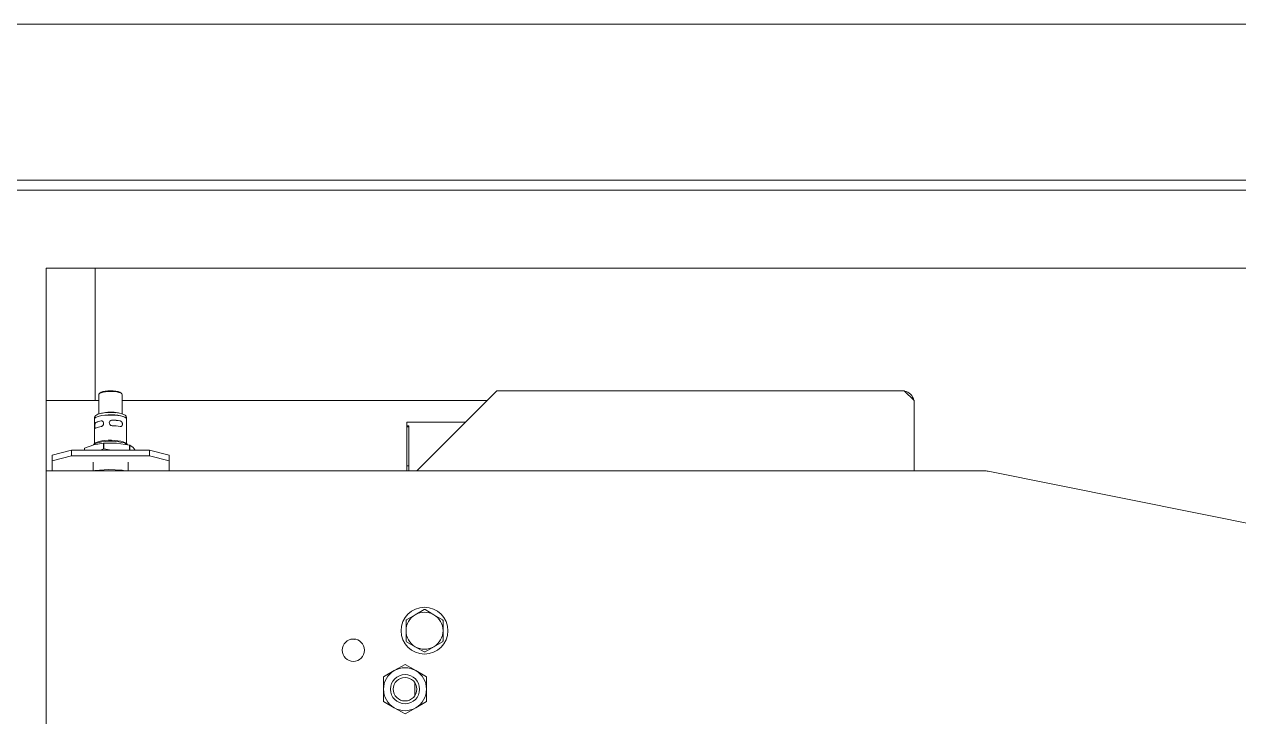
# Model space of a CAD drawing. Header units: millimetres. Extents: x 12318 to 17800, y 6541 to 10165.
# Drawn here: x 13196.14 to 13241.14, y 7377.16 to 7402.82 of the extents above; entities that cross this region are included whole.
import ezdxf

# ---------------------------------------------------------------- set-up
doc = ezdxf.new("R2010")
doc.units = ezdxf.units.MM
doc.layers.add('Equipment', color=123, linetype='Continuous')

# ---------------------------------------------------------------- blocks, each defined once
blk = doc.blocks.new('A$Cbe2ee938')
at = {"layer": 'Equipment', "linetype": 'Continuous', "lineweight": 15}
for p, q in [((-4009.31, 1811.02), (-1869.31, 1811.02)), ((-3959.31, 1731.02), (-1919.31, 1731.02)), ((-1929.31, 1726.02), (-2936.74, 1726.02)), ((-1969.31, 1686.02), (-2896.74, 1686.02)), ((-2896.74, 1686.02), (-2896.74, 806.02)), ((-2871.64, 1618.02), (-2871.64, 1686.02)), ((-2869.76, 1621.35), (-2869.8, 1621.18)), ((-2869.8, 1621.18), (-2869.8, 1611.21)), ((-2869.4, 1621.73), (-2869.76, 1621.35)), ((-2869.1, 1622.04), (-2869.58, 1621.59)), ((-2868.69, 1622.08), (-2869.4, 1621.73)), ((-2868.56, 1622.37), (-2869.1, 1622.04)), ((-2867.67, 1622.36), (-2868.69, 1622.08)), ((-2867.69, 1622.67), (-2868.56, 1622.37)), ((-2866.55, 1622.89), (-2867.69, 1622.67)), ((-2866.41, 1622.57), (-2867.67, 1622.36)), ((-2865.23, 1623.03), (-2866.55, 1622.89)), ((-2864.99, 1622.7), (-2866.41, 1622.57)), ((-2863.8, 1623.08), (-2865.23, 1623.03)), ((-2863.49, 1622.73), (-2864.99, 1622.7)), ((-2862.38, 1623.03), (-2863.8, 1623.08)), ((-2862.01, 1622.66), (-2863.49, 1622.73)), ((-2861.05, 1622.89), (-2862.38, 1623.03)), ((-2860.64, 1622.5), (-2862.01, 1622.66)), ((-2859.91, 1622.67), (-2861.05, 1622.89)), ((-2859.47, 1622.25), (-2860.64, 1622.5)), ((-2859.04, 1622.37), (-2859.91, 1622.67)), ((-2858.57, 1621.94), (-2859.47, 1622.25)), ((-2858.5, 1622.04), (-2859.04, 1622.37)), ((-2858.01, 1621.58), (-2858.57, 1621.94)), ((-2858.02, 1621.59), (-2858.5, 1622.04)), ((-2857.8, 1621.19), (-2858.01, 1621.58)), ((-2857.8, 1621.18), (-2857.8, 1621.19)), ((-2857.8, 1611.2), (-2857.8, 1621.18)), ((-2665.81, 1623.02), (-2706.81, 1582.02)), ((-2456.81, 1623.02), (-2665.81, 1623.02)), ((-2451.81, 1618.02), (-2456.81, 1623.02)), ((-2896.74, 1618.02), (-2869.8, 1618.02)), ((-2857.8, 1618.02), (-2670.81, 1618.02)), ((-2451.81, 1582.02), (-2451.81, 1618.02)), ((-2872.05, 1609.1), (-2872.05, 1608.62)), ((-2871.95, 1608.95), (-2872.05, 1608.57)), ((-2871.95, 1608.86), (-2872.05, 1608.52)), ((-2872.05, 1608.52), (-2872.05, 1595.87)), ((-2871.8, 1609.93), (-2872.02, 1609.39)), ((-2872.02, 1609.39), (-2872.02, 1609.13)), ((-2871.5, 1609.38), (-2871.95, 1608.95)), ((-2871.5, 1609.29), (-2871.95, 1608.86)), ((-2871.41, 1610.39), (-2871.8, 1609.93)), ((-2871.41, 1609.38), (-2871.7, 1609.14)), ((-2871.43, 1606.72), (-2871.55, 1606.58)), ((-2871.55, 1606.59), (-2871.53, 1606.62)), ((-2871.53, 1606.62), (-2871.51, 1606.65)), ((-2871.51, 1606.65), (-2871.42, 1606.74)), ((-2870.72, 1609.78), (-2871.5, 1609.38)), ((-2870.72, 1609.69), (-2871.5, 1609.29)), ((-2871.4, 1606.74), (-2871.43, 1606.72)), ((-2871.42, 1606.74), (-2871.4, 1606.75)), ((-2870.9, 1610.75), (-2871.41, 1610.39)), ((-2870.64, 1609.77), (-2871.41, 1609.38)), ((-2871.39, 1606.74), (-2871.4, 1606.74)), ((-2870.3, 1611.04), (-2870.9, 1610.75)), ((-2869.64, 1610.13), (-2870.72, 1609.78)), ((-2869.64, 1610.03), (-2870.72, 1609.69)), ((-2869.56, 1610.11), (-2870.64, 1609.77)), ((-2869.59, 1611.28), (-2870.3, 1611.04)), ((-2868.29, 1610.41), (-2869.64, 1610.13)), ((-2868.29, 1610.31), (-2869.64, 1610.03)), ((-2868.79, 1611.49), (-2869.59, 1611.28)), ((-2868.24, 1610.39), (-2869.56, 1610.11)), ((-2867.91, 1611.66), (-2868.79, 1611.49)), ((-2868.41, 1607.66), (-2868.63, 1607.64)), ((-2868.63, 1607.65), (-2868.62, 1607.65)), ((-2868.62, 1607.65), (-2868.55, 1607.66)), ((-2868.55, 1607.66), (-2868.48, 1607.66)), ((-2868.48, 1607.66), (-2868.45, 1607.66)), ((-2868.45, 1607.66), (-2868.39, 1607.66)), ((-2868.01, 1607.56), (-2868.41, 1607.66)), ((-2868.39, 1607.66), (-2868.32, 1607.65)), ((-2868.32, 1607.65), (-2868.26, 1607.64)), ((-2866.76, 1610.61), (-2868.29, 1610.41)), ((-2866.76, 1610.52), (-2868.29, 1610.31)), ((-2868.26, 1607.64), (-2868.23, 1607.64)), ((-2866.72, 1610.59), (-2868.24, 1610.39)), ((-2868.23, 1607.64), (-2868.16, 1607.62)), ((-2868.16, 1607.62), (-2868.1, 1607.6)), ((-2868.1, 1607.6), (-2868.04, 1607.57)), ((-2868.04, 1607.57), (-2867.98, 1607.54)), ((-2867.98, 1607.54), (-2867.92, 1607.51)), ((-2867.92, 1607.51), (-2867.86, 1607.47)), ((-2867.16, 1611.77), (-2867.91, 1611.66)), ((-2867.86, 1607.47), (-2867.81, 1607.43)), ((-2867.81, 1607.43), (-2867.78, 1607.41)), ((-2867.78, 1607.41), (-2867.73, 1607.37)), ((-2867.73, 1607.37), (-2867.55, 1607.15)), ((-2867.55, 1607.15), (-2867.38, 1606.72)), ((-2867.38, 1606.72), (-2867.35, 1606.24)), ((-2865.09, 1610.73), (-2866.76, 1610.61)), ((-2865.09, 1610.63), (-2866.76, 1610.52)), ((-2865.08, 1610.7), (-2866.72, 1610.59)), ((-2863.37, 1610.75), (-2865.09, 1610.73)), ((-2863.37, 1610.65), (-2865.09, 1610.63)), ((-2863.37, 1610.73), (-2865.08, 1610.7)), ((-2861.67, 1610.68), (-2863.37, 1610.75)), ((-2861.69, 1610.66), (-2863.37, 1610.73)), ((-2861.67, 1610.59), (-2863.37, 1610.65)), ((-2860.1, 1610.5), (-2861.69, 1610.66)), ((-2860.06, 1610.52), (-2861.67, 1610.68)), ((-2860.06, 1610.43), (-2861.67, 1610.59)), ((-2860.28, 1611.75), (-2861.09, 1611.85)), ((-2859.16, 1611.57), (-2860.28, 1611.75)), ((-2858.67, 1610.26), (-2860.1, 1610.5)), ((-2858.61, 1610.28), (-2860.06, 1610.52)), ((-2858.61, 1610.18), (-2860.06, 1610.43)), ((-2857.99, 1611.28), (-2859.16, 1611.57)), ((-2858.83, 1607.62), (-2858.81, 1607.61)), ((-2858.63, 1607.55), (-2858.83, 1607.62)), ((-2858.81, 1607.61), (-2858.75, 1607.6)), ((-2858.75, 1607.6), (-2858.68, 1607.58)), ((-2858.68, 1607.58), (-2858.65, 1607.57)), ((-2857.47, 1609.95), (-2858.67, 1610.26)), ((-2858.65, 1607.57), (-2858.59, 1607.54)), ((-2858.27, 1607.31), (-2858.63, 1607.55)), ((-2857.39, 1609.96), (-2858.61, 1610.28)), ((-2857.39, 1609.87), (-2858.61, 1610.18)), ((-2858.59, 1607.54), (-2858.53, 1607.51)), ((-2858.53, 1607.51), (-2858.47, 1607.48)), ((-2858.47, 1607.48), (-2858.44, 1607.46)), ((-2858.44, 1607.46), (-2858.39, 1607.42)), ((-2858.39, 1607.42), (-2858.33, 1607.38)), ((-2858.33, 1607.38), (-2858.28, 1607.33)), ((-2858.28, 1607.33), (-2858.23, 1607.28)), ((-2857.99, 1606.94), (-2858.27, 1607.31)), ((-2858.23, 1607.28), (-2858.18, 1607.22)), ((-2858.18, 1607.22), (-2858.13, 1607.17)), ((-2858.13, 1607.17), (-2858.09, 1607.11)), ((-2858.09, 1607.11), (-2858.06, 1607.08)), ((-2858.06, 1607.08), (-2858.02, 1607.01)), ((-2858.02, 1607.01), (-2857.88, 1606.73)), ((-2856.95, 1610.87), (-2857.99, 1611.28)), ((-2857.93, 1606.83), (-2857.99, 1606.94)), ((-2857.92, 1606.8), (-2857.93, 1606.83)), ((-2857.87, 1606.69), (-2857.92, 1606.8)), ((-2857.88, 1606.73), (-2857.75, 1606.25)), ((-2857.85, 1606.63), (-2857.87, 1606.69)), ((-2857.83, 1606.57), (-2857.85, 1606.63)), ((-2856.54, 1609.58), (-2857.47, 1609.95)), ((-2856.45, 1609.59), (-2857.39, 1609.96)), ((-2856.45, 1609.49), (-2857.39, 1609.87)), ((-2856.35, 1610.51), (-2856.95, 1610.87)), ((-2855.93, 1609.17), (-2856.54, 1609.58)), ((-2855.83, 1609.17), (-2856.45, 1609.59)), ((-2855.83, 1609.08), (-2856.45, 1609.49)), ((-2855.86, 1610.03), (-2856.35, 1610.51)), ((-2855.59, 1609.45), (-2855.86, 1610.03)), ((-2855.56, 1609.21), (-2855.83, 1609.65)), ((-2855.56, 1608.73), (-2855.83, 1609.17)), ((-2855.56, 1608.63), (-2855.83, 1609.08)), ((-2855.59, 1609.11), (-2855.59, 1609.45)), ((-2855.55, 1609.1), (-2855.56, 1609.21)), ((-2855.55, 1608.57), (-2855.56, 1608.73)), ((-2855.55, 1608.52), (-2855.56, 1608.63)), ((-2855.55, 1608.62), (-2855.55, 1609.1)), ((-2855.55, 1595.87), (-2855.55, 1608.52)), ((-2681.81, 1607.02), (-2711.81, 1607.02)), ((-2711.81, 1607.02), (-2711.81, 1582.02)), ((-2871.85, 1605.08), (-2871.82, 1605.59)), ((-2871.84, 1605.17), (-2871.85, 1605.05)), ((-2871.85, 1604.61), (-2871.85, 1605.08)), ((-2871.85, 1605.05), (-2871.85, 1604.98)), ((-2871.85, 1604.98), (-2871.85, 1604.92)), ((-2871.85, 1604.92), (-2871.85, 1604.87)), ((-2871.85, 1604.87), (-2871.84, 1604.75)), ((-2871.8, 1604.21), (-2871.85, 1604.61)), ((-2871.83, 1605.35), (-2871.84, 1605.29)), ((-2871.84, 1605.29), (-2871.84, 1605.23)), ((-2871.84, 1605.23), (-2871.84, 1605.17)), ((-2871.84, 1604.75), (-2871.84, 1604.72)), ((-2871.84, 1604.72), (-2871.84, 1604.61)), ((-2871.84, 1604.61), (-2871.84, 1604.58)), ((-2871.84, 1604.58), (-2871.83, 1604.53)), ((-2871.82, 1605.48), (-2871.83, 1605.41)), ((-2871.83, 1605.41), (-2871.83, 1605.35)), ((-2871.83, 1604.53), (-2871.83, 1604.48)), ((-2871.83, 1604.48), (-2871.82, 1604.38)), ((-2871.82, 1605.59), (-2871.75, 1606.06)), ((-2871.81, 1605.6), (-2871.82, 1605.48)), ((-2871.82, 1604.38), (-2871.81, 1604.33)), ((-2871.8, 1605.72), (-2871.81, 1605.66)), ((-2871.81, 1605.66), (-2871.81, 1605.6)), ((-2871.81, 1604.33), (-2871.81, 1604.28)), ((-2871.81, 1604.28), (-2871.8, 1604.24)), ((-2871.78, 1605.83), (-2871.8, 1605.72)), ((-2871.8, 1604.24), (-2871.78, 1604.16)), ((-2871.75, 1604.01), (-2871.8, 1604.21)), ((-2871.69, 1606.26), (-2871.78, 1605.83)), ((-2871.78, 1604.16), (-2871.78, 1604.14)), ((-2871.78, 1604.14), (-2871.76, 1604.06)), ((-2871.76, 1604.06), (-2871.65, 1603.85)), ((-2871.75, 1606.06), (-2871.74, 1606.11)), ((-2871.73, 1603.98), (-2871.75, 1604.01)), ((-2871.74, 1606.11), (-2871.71, 1606.21)), ((-2871.73, 1603.96), (-2871.73, 1603.98)), ((-2871.71, 1603.92), (-2871.73, 1603.96)), ((-2871.71, 1606.21), (-2871.7, 1606.26)), ((-2871.69, 1603.9), (-2871.71, 1603.92)), ((-2871.7, 1606.26), (-2871.68, 1606.3)), ((-2871.55, 1606.58), (-2871.69, 1606.26)), ((-2871.67, 1603.87), (-2871.69, 1603.9)), ((-2871.68, 1606.3), (-2871.67, 1606.35)), ((-2871.67, 1606.35), (-2871.63, 1606.43)), ((-2871.65, 1603.85), (-2871.67, 1603.87)), ((-2871.63, 1603.83), (-2871.65, 1603.85)), ((-2871.65, 1603.85), (-2871.54, 1603.82)), ((-2871.63, 1606.45), (-2871.61, 1606.49)), ((-2871.63, 1606.43), (-2871.63, 1606.45)), ((-2871.6, 1603.82), (-2871.63, 1603.83)), ((-2871.61, 1606.49), (-2871.59, 1606.53)), ((-2871.58, 1603.81), (-2871.6, 1603.82)), ((-2871.59, 1606.53), (-2871.55, 1606.59)), ((-2871.57, 1603.81), (-2871.58, 1603.81)), ((-2871.54, 1603.8), (-2871.57, 1603.81)), ((-2871.51, 1603.81), (-2871.54, 1603.8)), ((-2871.48, 1603.81), (-2871.51, 1603.81)), ((-2871.47, 1603.82), (-2871.48, 1603.81)), ((-2871.44, 1603.83), (-2871.47, 1603.82)), ((-2871.41, 1603.84), (-2871.44, 1603.83)), ((-2871.4, 1603.85), (-2871.41, 1603.84)), ((-2868.6, 1604.75), (-2868.63, 1604.75)), ((-2868.4, 1604.82), (-2868.6, 1604.75)), ((-2868.35, 1604.84), (-2868.4, 1604.82)), ((-2868.3, 1604.86), (-2868.35, 1604.84)), ((-2868.2, 1604.91), (-2868.3, 1604.86)), ((-2868.15, 1604.94), (-2868.2, 1604.91)), ((-2868.1, 1604.98), (-2868.15, 1604.94)), ((-2868.08, 1604.99), (-2868.1, 1604.98)), ((-2867.98, 1605.07), (-2868.08, 1604.99)), ((-2867.94, 1605.1), (-2867.98, 1605.07)), ((-2867.89, 1605.14), (-2867.94, 1605.1)), ((-2867.85, 1605.19), (-2867.89, 1605.14)), ((-2867.77, 1605.28), (-2867.85, 1605.19)), ((-2867.73, 1605.32), (-2867.77, 1605.28)), ((-2867.47, 1605.76), (-2867.73, 1605.32)), ((-2867.35, 1606.24), (-2867.47, 1605.76)), ((-2858.8, 1604.71), (-2858.83, 1604.72)), ((-2858.6, 1604.7), (-2858.8, 1604.71)), ((-2858.56, 1604.7), (-2858.6, 1604.7)), ((-2858.51, 1604.71), (-2858.56, 1604.7)), ((-2858.42, 1604.73), (-2858.51, 1604.71)), ((-2858.38, 1604.74), (-2858.42, 1604.73)), ((-2858.4, 1604.75), (-2858.17, 1604.84)), ((-2858.33, 1604.75), (-2858.38, 1604.74)), ((-2858.31, 1604.76), (-2858.33, 1604.75)), ((-2858.23, 1604.8), (-2858.31, 1604.76)), ((-2858.19, 1604.82), (-2858.23, 1604.8)), ((-2858.16, 1604.85), (-2858.19, 1604.82)), ((-2858.17, 1604.84), (-2857.92, 1605.12)), ((-2858.12, 1604.87), (-2858.16, 1604.85)), ((-2858.05, 1604.94), (-2858.12, 1604.87)), ((-2858.02, 1604.97), (-2858.05, 1604.94)), ((-2857.82, 1605.31), (-2858.02, 1604.97)), ((-2857.92, 1605.12), (-2857.87, 1605.21)), ((-2857.87, 1605.21), (-2857.85, 1605.25)), ((-2857.85, 1605.25), (-2857.83, 1605.3)), ((-2857.81, 1606.51), (-2857.83, 1606.57)), ((-2857.83, 1605.3), (-2857.79, 1605.4)), ((-2857.72, 1605.76), (-2857.82, 1605.31)), ((-2857.78, 1606.39), (-2857.81, 1606.51)), ((-2857.79, 1605.4), (-2857.78, 1605.45)), ((-2857.77, 1606.33), (-2857.78, 1606.39)), ((-2857.78, 1605.45), (-2857.77, 1605.51)), ((-2857.76, 1606.27), (-2857.77, 1606.33)), ((-2857.77, 1605.51), (-2857.76, 1605.56)), ((-2857.75, 1606.24), (-2857.76, 1606.27)), ((-2857.76, 1605.56), (-2857.75, 1605.62)), ((-2857.75, 1606.25), (-2857.72, 1605.76)), ((-2857.74, 1606.12), (-2857.75, 1606.24)), ((-2857.75, 1605.62), (-2857.74, 1605.67)), ((-2857.73, 1606.09), (-2857.74, 1606.12)), ((-2857.74, 1605.67), (-2857.73, 1605.79)), ((-2857.73, 1605.97), (-2857.73, 1606.09)), ((-2857.73, 1605.91), (-2857.73, 1605.97)), ((-2857.73, 1605.85), (-2857.73, 1605.91)), ((-2857.73, 1605.79), (-2857.73, 1605.85)), ((-2710.81, 1605.02), (-2711.81, 1605.02)), ((-2710.81, 1604.52), (-2711.81, 1604.52)), ((-2710.81, 1605.02), (-2710.81, 1604.52)), ((-2710.81, 1604.52), (-2710.81, 1584.52)), ((-2872.29, 1595.38), (-2877.11, 1593.66)), ((-2871.75, 1596.15), (-2872.47, 1595.48)), ((-2871.91, 1595.86), (-2872.47, 1595.48)), ((-2867.47, 1596.16), (-2872.29, 1595.38)), ((-2870.96, 1596.26), (-2871.91, 1595.86)), ((-2871.5, 1596.34), (-2871.75, 1596.15)), ((-2870.72, 1596.74), (-2871.5, 1596.34)), ((-2869.72, 1596.61), (-2870.96, 1596.26)), ((-2869.64, 1597.09), (-2870.72, 1596.74)), ((-2868.24, 1596.88), (-2869.72, 1596.61)), ((-2868.29, 1597.37), (-2869.64, 1597.09)), ((-2866.76, 1597.57), (-2868.29, 1597.37)), ((-2866.57, 1597.07), (-2868.24, 1596.88)), ((-2867.47, 1593.23), (-2867.47, 1596.16)), ((-2860.7, 1596.18), (-2867.28, 1596.17)), ((-2867.28, 1596.17), (-2867.28, 1593.24)), ((-2865.09, 1597.69), (-2866.76, 1597.57)), ((-2864.79, 1597.17), (-2866.57, 1597.07)), ((-2863.37, 1597.71), (-2865.09, 1597.69)), ((-2862.97, 1597.17), (-2864.79, 1597.17)), ((-2861.67, 1597.64), (-2863.37, 1597.71)), ((-2861.18, 1597.08), (-2862.97, 1597.17)), ((-2860.06, 1597.48), (-2861.67, 1597.64)), ((-2859.5, 1596.9), (-2861.18, 1597.08)), ((-2854.11, 1595.26), (-2860.7, 1596.18)), ((-2858.61, 1597.24), (-2860.06, 1597.48)), ((-2858, 1596.63), (-2859.5, 1596.9)), ((-2857.39, 1596.92), (-2858.61, 1597.24)), ((-2856.73, 1596.3), (-2858, 1596.63)), ((-2856.45, 1596.55), (-2857.39, 1596.92)), ((-2855.76, 1595.9), (-2856.73, 1596.3)), ((-2855.83, 1596.13), (-2856.45, 1596.55)), ((-2855.13, 1595.48), (-2855.85, 1596.15)), ((-2855.11, 1595.46), (-2855.76, 1595.9)), ((-2854.11, 1592.68), (-2854.11, 1595.26)), ((-2853.97, 1595.22), (-2853.97, 1592.68)), ((-2852.21, 1593.99), (-2853.97, 1595.22)), ((-2893.8, 1590.09), (-2883.8, 1592.68)), ((-2893.8, 1587.2), (-2893.8, 1590.09)), ((-2883.8, 1589.78), (-2893.8, 1587.2)), ((-2883.8, 1592.68), (-2883.8, 1589.78)), ((-2843.8, 1592.68), (-2883.8, 1592.68)), ((-2843.8, 1589.78), (-2883.8, 1589.78)), ((-2877.16, 1592.68), (-2877.16, 1593.62)), ((-2877.11, 1593.66), (-2877.11, 1592.68)), ((-2867.47, 1593.23), (-2869, 1592.68)), ((-2863.3, 1592.68), (-2867.28, 1593.24)), ((-2851.15, 1592.68), (-2852.21, 1593.99)), ((-2843.8, 1589.78), (-2843.8, 1592.68)), ((-2843.8, 1592.68), (-2833.8, 1590.09)), ((-2833.8, 1587.2), (-2843.8, 1589.78)), ((-2833.8, 1590.09), (-2833.8, 1587.2)), ((-2896.74, 1582.02), (-2415.8, 1582.02)), ((-2893.8, 1587.2), (-2893.8, 1582.18)), ((-2893.8, 1582.02), (-2893.8, 1582.18)), ((-2872.8, 1586.42), (-2872.8, 1582.02)), ((-2871.8, 1582.1), (-2872.01, 1582.02)), ((-2871.8, 1582.02), (-2871.8, 1582.1)), ((-2864.85, 1582.75), (-2871.64, 1582.13)), ((-2871.64, 1582.13), (-2871.64, 1582.02)), ((-2858.06, 1582.44), (-2864.85, 1582.75)), ((-2858.06, 1582.02), (-2858.06, 1582.44)), ((-2856.29, 1582.02), (-2857.88, 1582.42)), ((-2857.88, 1582.42), (-2857.88, 1582.02)), ((-2854.8, 1582.02), (-2854.8, 1586.42)), ((-2833.8, 1582.18), (-2833.8, 1587.2)), ((-2833.8, 1582.18), (-2833.8, 1582.02)), ((-2711.81, 1584.52), (-2710.81, 1584.52)), ((-2710.81, 1584.52), (-2710.81, 1582.02)), ((-2413.83, 1581.82), (-2024.83, 1503.63)), ((-2707.55, 1508.25), (-2712.05, 1505.65)), ((-2703.05, 1510.85), (-2707.55, 1508.25)), ((-2698.05, 1508.25), (-2702.55, 1510.85)), ((-2693.55, 1505.65), (-2698.05, 1508.25)), ((-2712.3, 1505.22), (-2712.3, 1500.02)), ((-2693.3, 1500.02), (-2693.3, 1505.22)), ((-2740.54, 1495.61), (-2738.85, 1495.53)), ((-2738.85, 1495.53), (-2738.06, 1495.61)), ((-2712.3, 1500.02), (-2712.3, 1494.82)), ((-2693.3, 1494.82), (-2693.3, 1500.02)), ((-2712.05, 1494.39), (-2707.55, 1491.79)), ((-2707.55, 1491.79), (-2703.05, 1489.19)), ((-2702.55, 1489.19), (-2698.05, 1491.79)), ((-2698.05, 1491.79), (-2693.55, 1494.39)), ((-2712.8, 1482.72), (-2718.3, 1479.55)), ((-2707.3, 1479.55), (-2712.8, 1482.72)), ((-2718.3, 1479.55), (-2723.8, 1476.37)), ((-2723.8, 1476.37), (-2723.8, 1470.02)), ((-2701.8, 1476.37), (-2707.3, 1479.55)), ((-2701.8, 1470.02), (-2701.8, 1476.37)), ((-2723.8, 1470.02), (-2723.8, 1463.67)), ((-2707.81, 1473.41), (-2707.81, 1466.63)), ((-2701.8, 1463.67), (-2701.8, 1470.02)), ((-2723.8, 1463.67), (-2718.3, 1460.49)), ((-2707.3, 1460.49), (-2701.8, 1463.67)), ((-2718.3, 1460.49), (-2712.8, 1457.32)), ((-2712.8, 1457.32), (-2707.3, 1460.49))]:
    blk.add_line(p, q, dxfattribs=at)
for centre, radius in [((-2702.8, 1500.02), 12), ((-2739.3, 1490.02), 5.72), ((-2712.8, 1470.02), 7.48), ((-2712.8, 1470.02), 6.03)]:
    blk.add_circle(centre, radius, dxfattribs=at)
for centre, radius, start, end in [((-2457.81, 1617.02), 6, 10.58422, 79.41578), ((-2867.37, 1599.05), 8.69, 98.35249, 117.6481), ((-2867.37, 1599.06), 8.68, 98.35249, 117.6481), ((-2863.76, 1593.49), 18.64, 77.72504, 104.35625), ((-2864.02, 1588.32), 23.66, 89.46497, 97.60995), ((-2863.02, 1606.59), 1.44, 87.95853, 196.74201), ((-2862.99, 1606.59), 1.45, 89.04927, 270.95073), ((-2863.64, 1587.61), 24.37, 83.9906, 90.38342), ((-2863.47, 1582.52), 25.53, 79.51941, 88.86114), ((-2863.47, 1582.54), 25.5, 79.51941, 88.86114), ((-2867.37, 1596.15), 8.69, 98.35249, 117.6481), ((-2863.47, 1579.62), 25.53, 79.51941, 88.86114), ((-2864.02, 1547.88), 48.4, 93.85445, 94.07981), ((-2859.25, 1575.13), 20.78, 75.29117, 75.6872), ((-2875.41, 1591.85), 2.48, 133.1912, 134.82286), ((-2864.02, 1544.95), 48.4, 93.85445, 94.07981), ((-2866.23, 1551.85), 30.76, 100.11963, 100.42448), ((-2862.83, 1542.16), 40.56, 82.99153, 83.24506), ((-2415.8, 1572.02), 10, 78.63471, 90), ((-2702.8, 1500.02), 9.5, 120, 180), ((-2702.8, 1500.02), 9.5, 60, 120), ((-2702.8, 1500.02), 10.83, 88.68475, 91.31525), ((-2702.8, 1500.02), 9.5, 0, 60), ((-2702.8, 1500.02), 10.83, 148.68475, 151.31525), ((-2702.8, 1500.02), 10.83, 28.68475, 31.31525), ((-2702.8, 1500.02), 9.5, 180, 240), ((-2702.8, 1500.02), 10.83, 208.68475, 211.31525), ((-2702.8, 1500.02), 9.5, 300, 0), ((-2702.8, 1500.02), 10.83, 328.68475, 331.31525), ((-2702.8, 1500.02), 9.5, 240, 300), ((-2702.8, 1500.02), 10.83, 268.68475, 271.31525), ((-2712.8, 1470.02), 11, 120, 180), ((-2712.8, 1470.02), 11, 60, 120), ((-2712.8, 1470.02), 11, 0, 60), ((-2712.8, 1470.02), 11, 180, 240), ((-2712.8, 1470.02), 11, 300, 0), ((-2712.8, 1470.02), 11, 240, 300)]:
    blk.add_arc(centre, radius, start, end, dxfattribs=at)

msp = doc.modelspace()

# ---------------------------------------------------------------- block references
at = {"xscale": 0.072267749473635, "yscale": 0.072267749473635, "zscale": 0.072267749473635}
msp.add_blockref('A$Cbe2ee938', (13406.294, 7271.941), dxfattribs=at)

doc.saveas('drawing.dxf')
